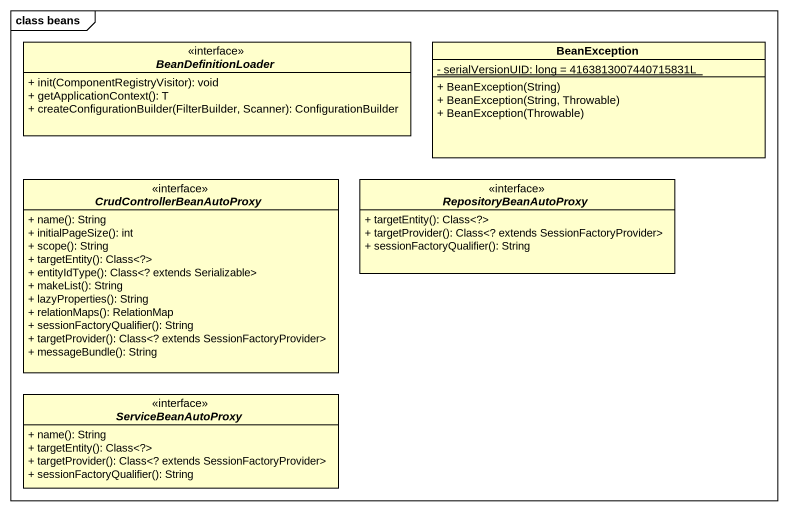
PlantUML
@startuml
mainframe class beans
hide circle
hide empty members
skinparam classAttributeIconSize 0
interface BeanDefinitionLoader <<interface>> {
  + init(ComponentRegistryVisitor): void
  + getApplicationContext(): T
  + createConfigurationBuilder(FilterBuilder, Scanner): ConfigurationBuilder
}
class BeanException {
  {static} - serialVersionUID: long = 4163813007440715831L
  + BeanException(String)
  + BeanException(String, Throwable)
  + BeanException(Throwable)
}
interface CrudControllerBeanAutoProxy <<interface>> {
  + name(): String
  + initialPageSize(): int
  + scope(): String
  + targetEntity(): Class<?>
  + entityIdType(): Class<? extends Serializable>
  + makeList(): String
  + lazyProperties(): String
  + relationMaps(): RelationMap
  + sessionFactoryQualifier(): String
  + targetProvider(): Class<? extends SessionFactoryProvider>
  + messageBundle(): String
}
interface RepositoryBeanAutoProxy <<interface>> {
  + targetEntity(): Class<?>
  + targetProvider(): Class<? extends SessionFactoryProvider>
  + sessionFactoryQualifier(): String
}
interface ServiceBeanAutoProxy <<interface>> {
  + name(): String
  + targetEntity(): Class<?>
  + targetProvider(): Class<? extends SessionFactoryProvider>
  + sessionFactoryQualifier(): String
}
@enduml
